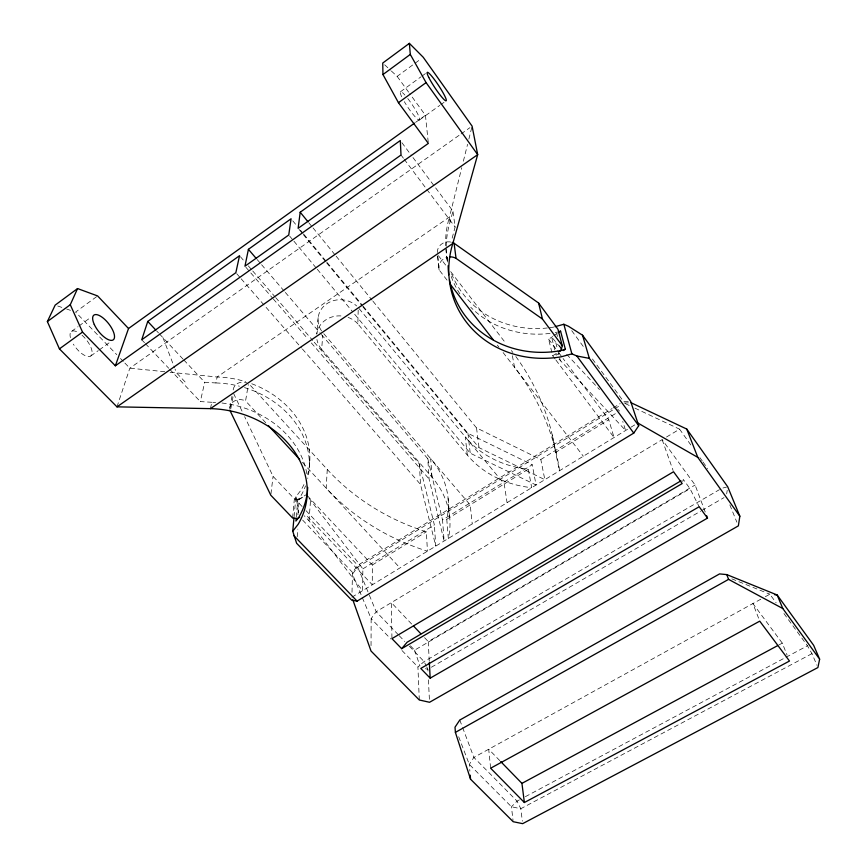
<?xml version="1.0" encoding="UTF-8"?>
<svg xmlns="http://www.w3.org/2000/svg" width="867" height="867" viewBox="0 0 867 867"><rect width="100%" height="100%" fill="white"/><g stroke="black" fill="none" stroke-linecap="round" stroke-linejoin="round"><path stroke-width="0.65" stroke-dasharray="4.33 3.25" d="M307.395 495.761L372.333 564.981L372.279 584.781L305.888 514.803M371.043 645.644L371.152 618.659L352.446 574.127L357.724 567.061L613.684 409.419M309.02 498.146L362.872 568.871L362.579 590.687L309.01 520.796L304.252 515.778M352.013 592.302L352.49 572.383L357.757 565.338L612.069 408.595M467.302 455.034L465.276 436.914A99.326 86.819 -14 0 0 528.306 469.188L531.688 487.677A101.602 88.087 -13.7 0 1 467.302 455.034L357.854 323.846L358.19 310.083M327.26 469.437L326.187 488.143A248.016 220.771 -12.9 0 0 427.453 551.174L426.347 531.818A242.305 217.314 -13.2 0 1 327.26 469.437L248.526 383.366M431.961 477.197L430.715 458.741A94.817 78.832 1.2 0 1 446.776 519.268L448.326 538.461A96.887 79.807 1 0 0 431.961 477.197L321.668 349.379L322.719 335.247M309.01 520.796L310.57 499.804M309.378 464.278L309.877 457.96M318.146 317.625L316.78 334.088A23.301 20.895 6.3 0 1 342.205 316.022M297.186 536.846L297.847 529.119M297.89 514.738L299.223 499.446L304.404 496.119M296.265 517.111L297.782 500.031L300.556 496.433A91.035 75.732 10.3 0 0 305.542 485.856M294.086 516.645L295.907 496.758L301.109 489.974A90.341 75.375 10.5 0 0 304.62 483.049M292.602 518L294.368 498.893L273.062 476.373L244.646 416.669M270.938 493.962L273.062 476.373M726.687 493.897L727.207 490.343M265.725 422.728L245.567 400.922L248.309 384.612M229.874 407.62L231.998 396.252M230.806 408.704L233.158 396.046M210.453 408.639L211.797 402.277A93.289 76.87 9.8 0 1 215.612 402.451M183.847 359.978L204.71 382.271L215.883 382.954L217.151 377.004L449.474 217.01L461.753 167.678M211.797 402.277L200.331 401.594L204.71 382.271M463.368 161.186L467.573 144.301M468.863 139.11L471.778 127.427M446.223 246.391A97.613 90.266 -22 0 1 450.103 221.974L452.953 211.093L412.443 156.819M452.151 238.132L455.099 227.024L452.953 211.093M682.741 481.51L683.294 479.462L690.013 488.663L699.17 506.74M116.991 406.851L129.833 368.182L459.954 134.721M419.292 699.983L417.927 666.994L424.093 661.575L719.426 489.66M96.562 296.698L75.581 312.077L116.742 354.636M391.385 71.029L397.14 76.372L421.059 58.848M71.538 331.4L77.965 326.718M79.038 325.938L90.818 317.355M400.511 91.739L420.831 76.925M421.904 76.155L426.174 73.034M415.542 122.399L425.437 115.289L409.723 93.669M90.764 356.001L98.253 350.626M99.326 349.856L110.033 342.162M419.476 119.982L439.764 105.406M440.837 104.636L444.034 102.339M461.06 133.941L469.892 127.687M555.129 359.014L552.712 355.784L548.638 339.17L552.723 336.559M553.807 335.507L557.188 333.329M297.782 500.031L305.921 494.851M552.712 355.784L556.885 353.118M559.193 353.205L556.105 355.167L555.129 351.265M613.218 407.891L620.122 403.632M614.844 408.704L620.599 405.16M362.872 568.871L434.367 524.925L419.411 464.018L313.594 341.479M321.397 334.521L427.789 458.708L429.089 478.996L444.132 541.019L442.528 519.907L532.251 464.755L536.066 485.011L470.239 453.203L353.573 312.922M372.962 301.228L476.525 427.908L540.813 459.499L616.112 413.212M372.333 564.981L426.347 531.818M446.776 519.268L528.306 469.188M512.375 355.73L514.575 367.38A286.901 236.713 5.8 0 1 559.562 470.694L555.563 452.455L608.786 419.758L563.073 358.515M351.894 597.2L629.908 427.854M631.035 427.16L635.565 424.397M705.207 511.985L695.117 485.032L662.15 439.656L376.191 611.734L371.152 618.659L390.8 638.957M666.506 437.033L679.576 429.165L691.292 445.595M429.273 661.163L428.244 641.558L695.117 485.032M410.416 645.785L414.61 650.152L690.013 488.663M431.387 667.243L700.601 511.194M701.771 510.511L724.01 497.625M760.825 599.195L473.881 757.411L469.307 764.401L469.871 771.131M765.344 596.702L769.863 594.209L776.128 602.803M778.729 645.048L782.294 643.13L787.095 655.062M519.42 799.862L517.046 801.13L511.443 806.765L513.036 820.464M525.369 796.675L784.841 657.88M786.022 657.24L807.448 645.785L811.967 653.642L816.909 665.227M811.967 653.642L520.796 808.716L511.443 806.765L469.307 764.401L458.35 735.877M555.227 332.646L557.362 332.05M722.959 488.002L726.524 487.091M628.261 401.323L623.568 401.508L590.871 356.825M624.067 403.025L629.941 402.808M164.763 371.705L129.833 368.182L124.219 362.373M170.138 372.257L217.151 377.004A90.341 75.375 10.5 0 1 245.556 381.653M294.368 498.893L299.223 499.446M425.383 668.706L427.875 669.281L428.005 671.925M57.71 305.997L65.372 308.598M66.651 309.031L70.476 310.343M731.835 578.853L769.863 594.209M625.27 403.599L630.092 405.864M634.926 408.14L679.576 429.165M362.742 306.658L479.039 447.675L544.844 479.668L540.813 459.499M363.186 306.268L467.942 433.337L532.251 464.755M384.666 64.808L390.432 70.14M499.782 760.608L488.706 749.229L490.635 768.216M120.48 358.505L123.287 361.409M402.017 650.553L417.927 666.994M398.3 634.742L376.191 611.734L368.497 593.115M399.221 635.695L404.748 641.45M409.354 646.24L424.093 661.575L426.261 665.975M302.648 520.102L352.49 572.383M141.733 339.766L144.518 342.703M145.45 343.69L168.707 368.226M169.639 369.201L200.331 401.594M185.094 381.935L176.489 372.843L175.036 369.071M295.907 496.758L296.796 500.909L302.345 506.772M306.04 510.674L357.757 565.338M411.641 624.034L391.342 602.608L391.949 638.632M424.559 637.657L428.244 641.558M559.009 359.046L625.606 430.476L622.766 421.438M156.71 330.999L158.498 332.917M159.398 333.871L182.937 359.014M554.804 349.965L551.564 336.949L560.364 347.559M566.736 354.397L599.509 389.597M617.716 409.159L619.537 411.11M302.366 462.371L399.947 567.928M236.734 273.712L240.278 277.787M241.167 278.806L301.532 348.003M302.42 349.022L420.495 484.382L435.776 546.112L434.367 524.925M240.408 256.719L243.93 260.804M248.341 265.909L251.874 269.995M252.752 271.013L274.796 296.547M275.673 297.565L312.716 340.449M245.849 267.22L272.401 297.912M273.289 298.931L307.818 338.834M311.351 342.931L429.089 478.996M323.781 333.697L470.185 504.887L472.244 523.885M257.206 259.591L260.729 263.698M261.606 264.728L284.463 291.41M285.341 292.439L320.519 333.492M289.621 236.03L293.079 240.192M293.946 241.221L316.412 268.239M317.279 269.279L352.706 311.882M359.111 308.619L504.226 483.981L507.065 502.676M292.786 220.857L297.078 226.059M300.513 230.232L303.092 233.353M303.949 234.393L326.274 261.476M327.13 262.517L362.33 305.227M298.996 229.354L302.442 233.537M303.298 234.578L325.699 261.736M326.566 262.777L361.886 305.607M308.76 222.7L312.185 226.894M313.041 227.934L335.291 255.158M336.147 256.209L372.106 300.177M437.694 255.83L439.092 269.854L447.296 280.453M497.344 345.109L498.991 347.233M503.088 352.533L583.339 456.215M438.388 255.624L446.581 266.288M450.688 271.62L505.645 343.083M555.942 360.087L614.042 437.51L608.786 419.758M401.009 155.009L403.426 158.227M404.239 159.3L426.033 188.334M426.835 189.407L455.099 227.024M401.909 142.708L411.63 155.735M548.638 339.17L555.855 348.848M559.063 353.14L562.271 357.442M782.294 643.13L752.914 603.551L759.741 621.151M571.732 330.674L584.488 348.111M783.952 613.554L807.448 645.785M397.14 76.372L408.931 92.585M699.886 457.635L702.237 460.919M703.018 462.013L707.7 468.592M426.792 667.081L427.875 669.281M233.624 393.51L242.326 411.792M357.724 567.061L367.987 591.879M729.851 504.897L736.863 522.183M162.985 337.697L174.56 367.814M459.781 720.043L462.133 726.275M462.599 727.521L473.881 757.411L517.046 801.13L520.796 808.716L522.346 821.157M662.15 439.656L673.106 470.521M414.61 650.152L419.953 666.008M556.798 333.936L557.459 336.472M559.757 345.369L561.068 350.452M555.812 342.66L557.47 349.206M557.795 350.517L560.45 360.975M427.789 458.708L442.528 519.907M552.225 434.952L556.191 452.964M296.796 500.909L298.595 513.676M476.525 427.908L479.039 447.675M450.103 221.974L449.474 217.01A96.811 89.713 -22.3 0 0 445.671 245.621M467.942 433.337L470.239 453.203M446.971 257.716L447.567 262.929A97.613 90.266 -22 0 1 446.212 247.669M425.437 115.289L428.211 142.047M437.672 256.383L438.821 267.827M448.098 498.384L449.691 517.328M419.411 464.018L420.495 484.382M428.406 679.836L429.414 699.636M407.783 98.545A17.015 2.525 56.1 0 1 419.509 119.949A17.015 2.525 56.1 0 1 404.325 101.656M401.692 96.746A17.015 2.525 56.1 0 1 404.878 95.056M82.051 335.247A15.617 6.589 51.2 0 1 91.133 355.687A15.617 6.589 51.2 0 1 73.327 344.145M70.411 337.61A15.617 6.589 51.2 0 1 78.258 332.473M215.883 382.954A91.035 75.732 10.3 0 1 239.433 386.205M244.527 387.614A91.035 75.732 10.3 0 1 307.742 478.454M251.755 383.756A90.341 75.375 10.5 0 1 307.622 474.552M553.796 327.065A96.811 89.713 -22.3 0 1 548.659 327.824M547.359 327.975A96.811 89.713 -22.3 0 1 450.851 271.913M447.48 260.338A96.811 89.713 -22.3 0 1 445.736 246.987M550.046 333.405A97.613 90.266 -22 0 1 470.792 307.308M459.889 293.87A97.613 90.266 -22 0 1 451.013 275.944M221.985 403.014A93.289 76.87 9.8 0 1 307.102 475.441M321.559 330.923A22.759 20.559 6.9 0 1 326.447 303.992A22.759 20.559 6.9 0 1 356.662 305.964M321.668 349.379A23.301 20.895 6.3 0 1 316.921 339.496M348.101 317.387A23.301 20.895 6.3 0 1 357.854 323.846M437.293 252.568A10.989 10.306 -7 0 1 452.173 242.424M439.092 269.854A11.26 10.491 -7 0 1 447.556 257.174M233.169 389.944A10.61 9.136 11.7 0 1 246.596 382.596M511.389 350.55A280.637 233.613 6.1 0 1 512.896 352.533M515.843 356.521A280.637 233.613 6.1 0 1 555.563 452.455M229.896 409.441A10.859 9.277 11.1 0 1 234.502 400.966A10.859 9.277 11.1 0 1 245.567 400.922"/><path stroke-width="1.3" d="M296.156 518.423L295.918 521.045L298.757 517.393A93.289 76.87 9.8 0 0 307.709 487.406M555.043 326.707L563.843 324.258L568.535 326.317L582.537 335.215L630.612 401.237L638.73 425.719L633.755 433.099L357.096 601.124L351.818 600.267L296.633 543.295L292.753 531.233L293.967 517.967M300.199 212.231L298.129 228.314L401.009 155.009L400.294 140.53L300.199 212.231L307.904 221.659M631.122 402.765L686.751 429.057L727.716 486.788L739.844 516.223L738.359 525.879L429.555 702.281L419.292 699.983L371.022 651.03L352.782 599.704M248.417 249.328L244.96 266.202L288.754 234.99L291.074 218.777L248.417 249.328L256.329 258.572M819.629 659.158L817.906 667.547L522.649 823.65L513.177 821.71L470.543 779.195L455.392 732.377L455.012 727.196L459.781 720.043L719.567 573.911L726.795 574.604L777.168 594.99L813.647 645.308L819.629 659.158L782.814 608.547L777.168 594.99L774.73 594.729M452.173 242.424A10.989 10.306 -7 0 1 454.102 243.291L538.58 303.017L557.958 329.265L562.26 345.716L561.068 350.452L558.977 351.785M77.564 288.57L55.163 305.119L47.371 321.57L59.422 348.87L116.991 406.851L210.453 408.639L452.834 243.454L477.684 154.651L472.092 126.127L423.226 57.255L409.376 43.35L382.748 63.031L382.954 74.551L398.452 102.685L428.352 143.38L115.365 365.798L82.538 332.083L70.27 304.718L77.564 288.57L97.603 295.929L128.522 328.517L115.365 365.798M147.758 321.44L141.733 339.766L235.846 272.693L239.53 255.7L147.758 321.44L155.811 330.045M292.753 531.233L298.161 524.275A94.026 77.228 9.6 0 0 210.453 408.639M401.67 648.689L682.188 483.558L673.54 471.756L391.949 638.632L401.67 648.689L407.057 642.284L680.963 480.827M47.371 321.57L70.27 304.718M382.954 74.551L410.297 54.426L409.376 43.35M59.422 348.87L82.538 332.083M398.452 102.685L426.087 82.614L410.297 54.426M128.522 328.517L414.437 123.19M116.991 406.851L477.684 154.651L426.087 82.614M558.315 332.603L560.57 331.151L565.36 349.26L563.301 350.571M299.668 517.209L297.554 518.564L292.602 518L270.786 495.22L230.34 411.24M707.494 518.108L699.17 506.74L420.777 668.446L430.173 678.167L707.494 518.108L706.583 515.659M455.392 732.377L728.573 579.373L782.814 608.547M524.372 802.517L490.635 768.216L759.741 621.151L789.49 661.033L524.372 802.517L521.934 783.367L777.536 645.687M558.435 331.747L560.57 331.151M565.36 349.26L559.876 350.788A100.214 92.021 -21 0 1 449.507 279.9M638.73 425.719L589.354 358.385L576.783 355.958L571.884 353.855L561.404 356.76A101.071 92.596 -20.7 0 1 452.834 243.454M637.83 423.02L697.805 457.386L739.844 516.223M449.745 256.87A11.26 10.491 -7 0 1 456.042 258.366L542.471 319.056L562.26 345.716M500.703 761.562L521.934 783.367M293.685 535.481L357.096 601.124M413.483 625.974L420.863 633.766M268.477 425.697L299.624 459.402M450.58 284.69L493.247 339.81M576.783 355.958L633.755 433.099M686.751 429.057L697.805 457.386M726.795 574.604L728.573 579.373M582.537 335.215L589.354 358.385M563.843 324.258L571.884 353.855M538.58 303.017L542.471 319.056M454.102 243.291L456.042 258.366M470.207 775.163L470.543 779.195M429.349 662.475L430.173 678.167M448.738 274.796A100.214 92.021 -21 0 1 448.141 265.66M428.742 77.347A17.134 2.167 56.4 0 0 445.4 100.648A17.134 2.167 56.4 0 0 435.928 81.628A17.134 2.167 56.4 0 0 428.742 77.347M94.286 324.486A15.714 6.34 51.6 0 0 113.252 339.853A15.714 6.34 51.6 0 0 103.216 318.081A15.714 6.34 51.6 0 0 94.286 324.486"/></g></svg>
